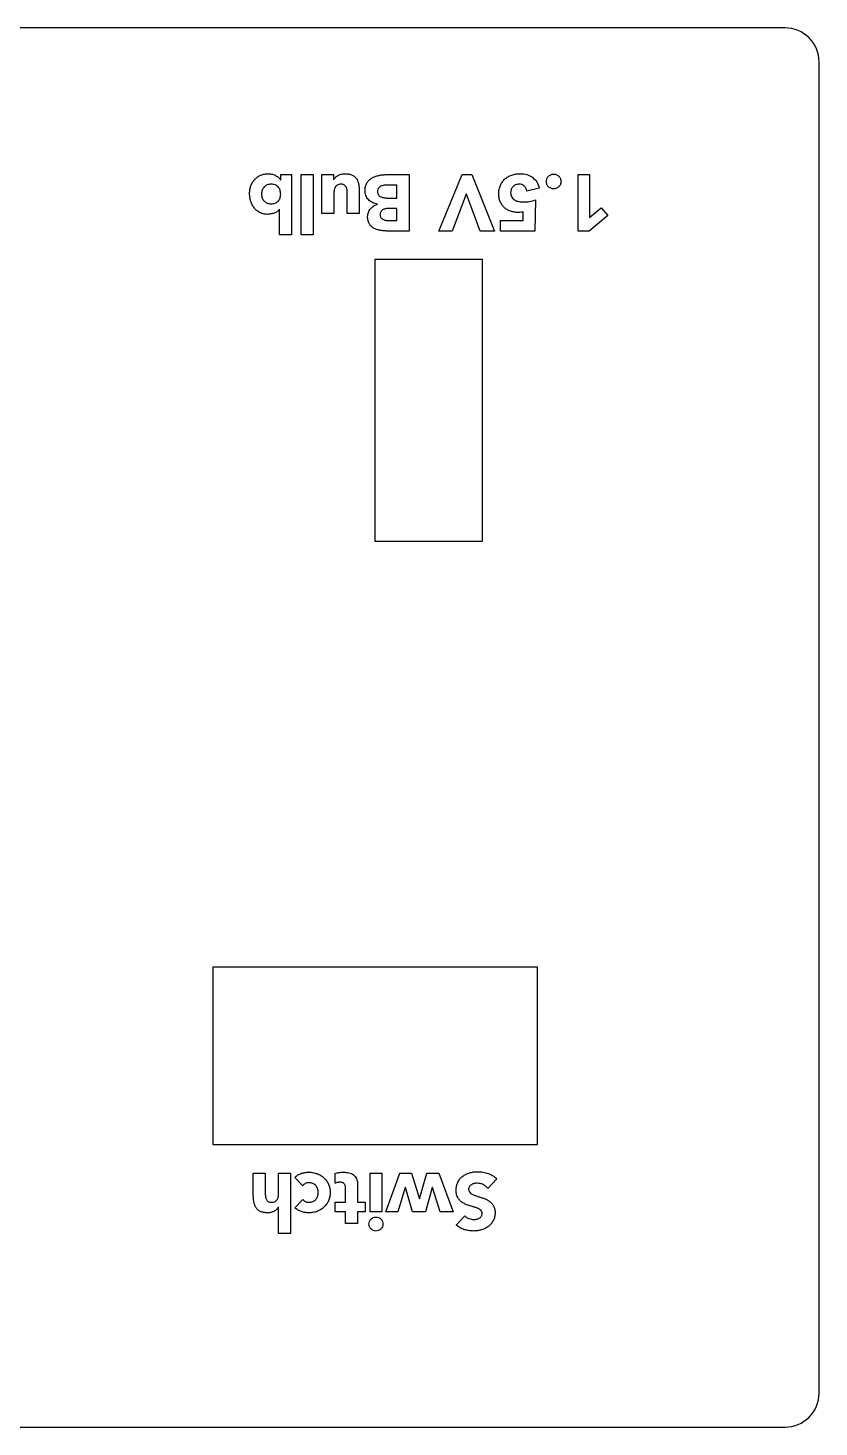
# Model space of a CAD drawing. Header units: millimetres. Extents: x -115 to 25, y -25 to 99.
# Drawn here: x -45.1 to 25, y -25 to 99 of the extents above; entities that cross this region are included whole.
import ezdxf

# ---------------------------------------------------------------- set-up
doc = ezdxf.new("R2010")
doc.units = ezdxf.units.MM
doc.layers.get('0').update_dxf_attribs({"linetype": 'CONTINUOUS'})

msp = doc.modelspace()

# ---------------------------------------------------------------- linework, layer by layer
for p, q in [((-22.73, 86), (-21.76, 86)), ((-22.73, 85.55), (-22.73, 86)), ((-21.76, 86), (-21.76, 80.66)), ((-19.07, 82.57), (-19.07, 86)), ((-19.07, 86), (-18.06, 86)), ((-18.06, 86), (-18.06, 85.53)), ((-13.37, 86), (-11.33, 86)), ((-11.33, 86), (-11.33, 81)), ((-22.75, 85.55), (-22.73, 85.55)), ((-18.06, 85.53), (-18.04, 85.53)), ((-15.77, 84.46), (-15.77, 82.57)), ((-12.43, 85.07), (-13.42, 85.07)), ((-12.43, 83.93), (-12.43, 85.07)), ((0.2, 84.81), (-0.91, 84.55)), ((-18.01, 84.28), (-18.01, 82.57)), ((-16.83, 82.57), (-16.83, 84.25)), ((-14.16, 83.37), (-14.16, 83.39)), ((-13.26, 83.93), (-12.43, 83.93)), ((-0.15, 83.76), (-0.2, 81)), ((-22.82, 82.94), (-22.83, 82.94)), ((-22.82, 80.66), (-22.82, 82.94)), ((-18.01, 82.57), (-19.07, 82.57)), ((-15.77, 82.57), (-16.83, 82.57)), ((-12.43, 83), (-13.23, 83)), ((-13.18, 81.93), (-12.43, 81.93)), ((-12.43, 81.93), (-12.43, 83)), ((-3.23, 81), (-3.23, 81.93)), ((-3.23, 81.93), (-1.24, 81.93)), ((-1.24, 81.93), (-1.22, 82.7)), ((-21.76, 80.66), (-22.82, 80.66)), ((-11.33, 81), (-13.19, 81)), ((-0.2, 81), (-3.23, 81)), ((-25.16, -4.39), (-25.16, -2.5)), ((-25.16, -2.5), (-24.1, -2.5)), ((-24.1, -2.5), (-24.1, -4.18)), ((-22.91, -4.21), (-22.91, -2.5)), ((-22.91, -2.5), (-21.85, -2.5)), ((-21.85, -2.5), (-21.85, -7.84)), ((-20.77, -3.61), (-21.47, -2.87)), ((-17.91, -3.4), (-17.91, -2.52)), ((-15.92, -3.45), (-15.92, -5.08)), ((-3.56, -3), (-4.35, -3.86)), ((-21.47, -5.56), (-20.77, -4.82)), ((-16.98, -5.08), (-16.98, -3.94)), ((-22.91, -5.47), (-22.93, -5.47)), ((-22.91, -7.84), (-22.91, -5.47)), ((-17.91, -5.93), (-17.91, -5.08)), ((-17.91, -5.08), (-16.98, -5.08)), ((-16.98, -5.93), (-17.91, -5.93)), ((-16.98, -6.95), (-16.98, -5.93)), ((-15.92, -5.08), (-15.24, -5.08)), ((-15.24, -5.93), (-15.92, -5.93)), ((-15.92, -5.93), (-15.92, -6.95)), ((-15.24, -5.08), (-15.24, -5.93)), ((-15.92, -6.95), (-16.98, -6.95)), ((-7.16, -7.1), (-6.41, -6.28)), ((-21.85, -7.84), (-22.91, -7.84))]:
    msp.add_line(p, q)
msp.add_lwpolyline([(22, -25, 0.414214), (25, -22), (25, 96, 0.414214), (22, 99), (-112.27, 99, 0.414214), (-115.27, 96), (-115.27, -22, 0.414214), (-112.27, -25)], format="xyb", close=True)
for points in [[(-20.9, 86), (-19.84, 86), (-19.84, 80.66), (-20.9, 80.66)], [(-6.65, 86), (-5.77, 86), (-3.77, 81), (-5.03, 81), (-6.26, 84.28), (-6.28, 84.28), (-7.53, 81), (-8.71, 81)], [(3.65, 86), (4.66, 86), (4.66, 82.19), (5.67, 83.07), (6.27, 82.38), (4.63, 81), (3.65, 81)], [(-4.86, 78.5), (-4.86, 53.5), (-14.36, 53.5), (-14.36, 78.5)], [(0, 15.8), (0, 0), (-28.72, 0), (-28.72, 15.8)], [(-14.81, -2.5), (-13.75, -2.5), (-13.75, -5.93), (-14.81, -5.93)], [(-9.77, -2.5), (-8.7, -2.5), (-7.45, -5.93), (-8.58, -5.93), (-9.28, -3.78), (-9.29, -3.78), (-9.88, -5.93), (-11.03, -5.93), (-11.67, -3.78), (-11.68, -3.78), (-12.33, -5.93), (-13.4, -5.93), (-12.18, -2.5), (-11.13, -2.5), (-10.42, -4.78), (-10.41, -4.78)]]:
    msp.add_lwpolyline(points, close=True)
for points, knots in [([(-25.37, 85.03), (-25.32, 85.13), (-25.23, 85.34), (-25.09, 85.51), (-25.02, 85.59)], [0, 0, 0, 0, 0.03371816, 0.06659358, 0.06659358, 0.06659358, 0.06659358]), ([(-25.02, 85.59), (-24.94, 85.66), (-24.78, 85.81), (-24.59, 85.91), (-24.49, 85.96)], [0, 0, 0, 0, 0.03192312, 0.06479661, 0.06479661, 0.06479661, 0.06479661]), ([(-24.49, 85.96), (-24.38, 85.99), (-24.16, 86.07), (-23.92, 86.08), (-23.8, 86.08)], [0, 0, 0, 0, 0.03419478, 0.07070364, 0.07070364, 0.07070364, 0.07070364]), ([(-23.8, 86.08), (-23.74, 86.08), (-23.62, 86.08), (-23.51, 86.05), (-23.45, 86.04)], [0, 0, 0, 0, 0.01787458, 0.03505223, 0.03505223, 0.03505223, 0.03505223]), ([(-23.45, 86.04), (-23.4, 86.02), (-23.29, 85.98), (-23.2, 85.93), (-23.15, 85.91)], [0, 0, 0, 0, 0.01669805, 0.03296492, 0.03296492, 0.03296492, 0.03296492]), ([(-23.15, 85.91), (-23.11, 85.88), (-23.02, 85.83), (-22.95, 85.77), (-22.91, 85.74)], [0, 0, 0, 0, 0.01508488, 0.02942377, 0.02942377, 0.02942377, 0.02942377]), ([(-22.91, 85.74), (-22.88, 85.71), (-22.82, 85.65), (-22.77, 85.58), (-22.75, 85.55)], [0, 0, 0, 0, 0.0132426, 0.02507311, 0.02507311, 0.02507311, 0.02507311]), ([(-18.04, 85.53), (-18.02, 85.57), (-17.98, 85.64), (-17.92, 85.7), (-17.89, 85.73)], [0, 0, 0, 0, 0.01185029, 0.02475795, 0.02475795, 0.02475795, 0.02475795]), ([(-17.89, 85.73), (-17.86, 85.76), (-17.8, 85.83), (-17.72, 85.88), (-17.68, 85.91)], [0, 0, 0, 0, 0.01335869, 0.02766385, 0.02766385, 0.02766385, 0.02766385]), ([(-17.68, 85.91), (-17.64, 85.93), (-17.54, 85.98), (-17.44, 86.02), (-17.39, 86.04)], [0, 0, 0, 0, 0.01531955, 0.03168596, 0.03168596, 0.03168596, 0.03168596]), ([(-17.39, 86.04), (-17.34, 86.05), (-17.22, 86.08), (-17.1, 86.08), (-17.04, 86.08)], [0, 0, 0, 0, 0.01734996, 0.03575307, 0.03575307, 0.03575307, 0.03575307]), ([(-17.04, 86.08), (-16.92, 86.08), (-16.69, 86.08), (-16.48, 86), (-16.38, 85.96)], [0, 0, 0, 0, 0.03666951, 0.06716075, 0.06716075, 0.06716075, 0.06716075]), ([(-16.38, 85.96), (-16.31, 85.92), (-16.15, 85.83), (-16.05, 85.69), (-15.99, 85.62)], [0, 0, 0, 0, 0.02668822, 0.05248314, 0.05248314, 0.05248314, 0.05248314]), ([(-15.99, 85.62), (-15.95, 85.54), (-15.87, 85.38), (-15.83, 85.2), (-15.81, 85.1)], [0, 0, 0, 0, 0.02637749, 0.05498189, 0.05498189, 0.05498189, 0.05498189]), ([(-15.08, 85.27), (-15.02, 85.36), (-14.9, 85.52), (-14.73, 85.64), (-14.65, 85.7)], [0, 0, 0, 0, 0.03060851, 0.06133092, 0.06133092, 0.06133092, 0.06133092]), ([(-14.65, 85.7), (-14.55, 85.75), (-14.36, 85.85), (-14.15, 85.9), (-14.04, 85.93)], [0, 0, 0, 0, 0.03182127, 0.06528889, 0.06528889, 0.06528889, 0.06528889]), ([(-14.04, 85.93), (-13.93, 85.95), (-13.71, 85.99), (-13.49, 86), (-13.37, 86)], [0, 0, 0, 0, 0.03361186, 0.06685094, 0.06685094, 0.06685094, 0.06685094]), ([(-3.25, 85.05), (-3.2, 85.16), (-3.09, 85.37), (-2.93, 85.54), (-2.85, 85.62)], [0, 0, 0, 0, 0.03508571, 0.06936625, 0.06936625, 0.06936625, 0.06936625]), ([(-2.85, 85.62), (-2.76, 85.69), (-2.58, 85.84), (-2.36, 85.92), (-2.24, 85.96)], [0, 0, 0, 0, 0.03429555, 0.07025577, 0.07025577, 0.07025577, 0.07025577]), ([(-2.24, 85.96), (-2.12, 86), (-1.88, 86.07), (-1.62, 86.08), (-1.49, 86.08)], [0, 0, 0, 0, 0.03729666, 0.07678239, 0.07678239, 0.07678239, 0.07678239]), ([(-1.49, 86.08), (-1.28, 86.07), (-0.9, 86.05), (-0.56, 85.86), (-0.4, 85.77)], [0, 0, 0, 0, 0.0602017, 0.1147648, 0.1147648, 0.1147648, 0.1147648]), ([(-0.4, 85.77), (-0.27, 85.64), (0.02, 85.38), (0.14, 85), (0.2, 84.81)], [0, 0, 0, 0, 0.0543478, 0.1150693, 0.1150693, 0.1150693, 0.1150693]), ([(0.82, 85.39), (0.82, 85.44), (0.83, 85.52), (0.86, 85.61), (0.87, 85.65)], [0, 0, 0, 0, 0.01312331, 0.0260262, 0.0260262, 0.0260262, 0.0260262]), ([(0.87, 85.65), (0.89, 85.69), (0.92, 85.76), (0.98, 85.83), (1.01, 85.86)], [0, 0, 0, 0, 0.012795, 0.02558995, 0.02558995, 0.02558995, 0.02558995]), ([(1.01, 85.86), (1.04, 85.89), (1.1, 85.94), (1.18, 85.98), (1.22, 85.99)], [0, 0, 0, 0, 0.01204973, 0.02460612, 0.02460612, 0.02460612, 0.02460612]), ([(1.22, 85.99), (1.26, 86.01), (1.34, 86.04), (1.43, 86.04), (1.47, 86.04)], [0, 0, 0, 0, 0.0129029, 0.0260262, 0.0260262, 0.0260262, 0.0260262]), ([(1.47, 86.04), (1.51, 86.04), (1.6, 86.04), (1.68, 86.01), (1.72, 85.99)], [0, 0, 0, 0, 0.01312331, 0.02602624, 0.02602624, 0.02602624, 0.02602624]), ([(1.72, 85.99), (1.76, 85.98), (1.84, 85.94), (1.9, 85.89), (1.94, 85.86)], [0, 0, 0, 0, 0.01271307, 0.02517856, 0.02517856, 0.02517856, 0.02517856]), ([(1.94, 85.86), (1.96, 85.83), (2.02, 85.76), (2.05, 85.69), (2.07, 85.65)], [0, 0, 0, 0, 0.01246554, 0.02517861, 0.02517861, 0.02517861, 0.02517861]), ([(2.07, 85.65), (2.09, 85.61), (2.11, 85.52), (2.12, 85.44), (2.12, 85.39)], [0, 0, 0, 0, 0.01290295, 0.02602619, 0.02602619, 0.02602619, 0.02602619]), ([(-25.49, 84.31), (-25.48, 84.44), (-25.47, 84.68), (-25.4, 84.91), (-25.37, 85.03)], [0, 0, 0, 0, 0.03737356, 0.07261798, 0.07261798, 0.07261798, 0.07261798]), ([(-24.2, 84.91), (-24.27, 84.82), (-24.4, 84.64), (-24.42, 84.41), (-24.43, 84.28)], [0, 0, 0, 0, 0.03249018, 0.06807571, 0.06807571, 0.06807571, 0.06807571]), ([(-23.58, 85.15), (-23.7, 85.15), (-23.94, 85.13), (-24.12, 84.98), (-24.2, 84.91)], [0, 0, 0, 0, 0.03616551, 0.06819139, 0.06819139, 0.06819139, 0.06819139]), ([(-22.95, 84.91), (-23.04, 84.98), (-23.22, 85.13), (-23.45, 85.14), (-23.58, 85.15)], [0, 0, 0, 0, 0.03246517, 0.06880489, 0.06880489, 0.06880489, 0.06880489]), ([(-22.73, 84.28), (-22.74, 84.4), (-22.75, 84.64), (-22.89, 84.82), (-22.95, 84.91)], [0, 0, 0, 0, 0.03555794, 0.06777505, 0.06777505, 0.06777505, 0.06777505]), ([(-17.99, 84.6), (-18, 84.55), (-18.01, 84.44), (-18.01, 84.33), (-18.01, 84.28)], [0, 0, 0, 0, 0.01596908, 0.03257355, 0.03257355, 0.03257355, 0.03257355]), ([(-17.9, 84.88), (-17.92, 84.84), (-17.97, 84.75), (-17.98, 84.65), (-17.99, 84.6)], [0, 0, 0, 0, 0.01462845, 0.02983357, 0.02983357, 0.02983357, 0.02983357]), ([(-17.71, 85.08), (-17.75, 85.05), (-17.83, 85), (-17.88, 84.92), (-17.9, 84.88)], [0, 0, 0, 0, 0.01420013, 0.02772584, 0.02772584, 0.02772584, 0.02772584]), ([(-17.38, 85.15), (-17.44, 85.15), (-17.56, 85.15), (-17.66, 85.1), (-17.71, 85.08)], [0, 0, 0, 0, 0.01862212, 0.03420388, 0.03420388, 0.03420388, 0.03420388]), ([(-17.06, 85.07), (-17.1, 85.09), (-17.2, 85.15), (-17.32, 85.15), (-17.38, 85.15)], [0, 0, 0, 0, 0.01500709, 0.03331498, 0.03331498, 0.03331498, 0.03331498]), ([(-16.9, 84.85), (-16.92, 84.89), (-16.96, 84.97), (-17.03, 85.04), (-17.06, 85.07)], [0, 0, 0, 0, 0.01399359, 0.02747877, 0.02747877, 0.02747877, 0.02747877]), ([(-16.83, 84.56), (-16.84, 84.61), (-16.85, 84.71), (-16.88, 84.8), (-16.9, 84.85)], [0, 0, 0, 0, 0.01518153, 0.02970836, 0.02970836, 0.02970836, 0.02970836]), ([(-16.83, 84.25), (-16.83, 84.3), (-16.83, 84.4), (-16.83, 84.51), (-16.83, 84.56)], [0, 0, 0, 0, 0.01518465, 0.0310833, 0.0310833, 0.0310833, 0.0310833]), ([(-15.81, 85.1), (-15.8, 85), (-15.77, 84.79), (-15.77, 84.57), (-15.77, 84.46)], [0, 0, 0, 0, 0.0310599, 0.06444537, 0.06444537, 0.06444537, 0.06444537]), ([(-15.25, 84.61), (-15.25, 84.73), (-15.24, 84.97), (-15.13, 85.17), (-15.08, 85.27)], [0, 0, 0, 0, 0.03661605, 0.06921107, 0.06921107, 0.06921107, 0.06921107]), ([(-15.17, 84.16), (-15.2, 84.23), (-15.24, 84.38), (-15.25, 84.53), (-15.25, 84.61)], [0, 0, 0, 0, 0.02265467, 0.04604051, 0.04604051, 0.04604051, 0.04604051]), ([(-14.08, 84.76), (-14.1, 84.72), (-14.14, 84.63), (-14.15, 84.53), (-14.15, 84.48)], [0, 0, 0, 0, 0.01360835, 0.02871886, 0.02871886, 0.02871886, 0.02871886]), ([(-14.15, 84.48), (-14.15, 84.43), (-14.14, 84.32), (-14.09, 84.24), (-14.06, 84.2)], [0, 0, 0, 0, 0.01605474, 0.03020218, 0.03020218, 0.03020218, 0.03020218]), ([(-13.91, 84.94), (-13.94, 84.92), (-14.01, 84.86), (-14.06, 84.79), (-14.08, 84.76)], [0, 0, 0, 0, 0.01252408, 0.02516714, 0.02516714, 0.02516714, 0.02516714]), ([(-13.67, 85.04), (-13.71, 85.03), (-13.8, 85.01), (-13.87, 84.96), (-13.91, 84.94)], [0, 0, 0, 0, 0.01329218, 0.0260871, 0.0260871, 0.0260871, 0.0260871]), ([(-13.42, 85.07), (-13.46, 85.07), (-13.54, 85.06), (-13.63, 85.05), (-13.67, 85.04)], [0, 0, 0, 0, 0.0127316, 0.02561871, 0.02561871, 0.02561871, 0.02561871]), ([(-3.4, 84.3), (-3.39, 84.43), (-3.38, 84.69), (-3.29, 84.94), (-3.25, 85.05)], [0, 0, 0, 0, 0.04024882, 0.07743844, 0.07743844, 0.07743844, 0.07743844]), ([(-2.13, 84.94), (-2.19, 84.86), (-2.31, 84.71), (-2.33, 84.51), (-2.34, 84.4)], [0, 0, 0, 0, 0.028504, 0.05860368, 0.05860368, 0.05860368, 0.05860368]), ([(-2.34, 84.4), (-2.33, 84.33), (-2.33, 84.19), (-2.26, 84.06), (-2.23, 84)], [0, 0, 0, 0, 0.02257817, 0.04209994, 0.04209994, 0.04209994, 0.04209994]), ([(-1.59, 85.15), (-1.7, 85.15), (-1.9, 85.13), (-2.06, 85), (-2.13, 84.94)], [0, 0, 0, 0, 0.03082571, 0.05903231, 0.05903231, 0.05903231, 0.05903231]), ([(-1.14, 84.99), (-1.2, 85.04), (-1.34, 85.14), (-1.51, 85.15), (-1.59, 85.15)], [0, 0, 0, 0, 0.0239814, 0.04955303, 0.04955303, 0.04955303, 0.04955303]), ([(-0.91, 84.55), (-0.93, 84.64), (-0.97, 84.8), (-1.08, 84.93), (-1.14, 84.99)], [0, 0, 0, 0, 0.02557289, 0.05000882, 0.05000882, 0.05000882, 0.05000882]), ([(0.87, 85.14), (0.86, 85.18), (0.83, 85.26), (0.82, 85.35), (0.82, 85.39)], [0, 0, 0, 0, 0.01290295, 0.02602626, 0.02602626, 0.02602626, 0.02602626]), ([(1.01, 84.93), (0.98, 84.96), (0.92, 85.02), (0.89, 85.1), (0.87, 85.14)], [0, 0, 0, 0, 0.01239021, 0.02502954, 0.02502954, 0.02502954, 0.02502954]), ([(1.22, 84.79), (1.18, 84.81), (1.1, 84.85), (1.04, 84.9), (1.01, 84.93)], [0, 0, 0, 0, 0.01263933, 0.02502954, 0.02502954, 0.02502954, 0.02502954]), ([(1.47, 84.74), (1.43, 84.74), (1.34, 84.75), (1.26, 84.78), (1.22, 84.79)], [0, 0, 0, 0, 0.01312324, 0.02602619, 0.02602619, 0.02602619, 0.02602619]), ([(1.72, 84.79), (1.68, 84.78), (1.6, 84.75), (1.51, 84.74), (1.47, 84.74)], [0, 0, 0, 0, 0.01290294, 0.02602624, 0.02602624, 0.02602624, 0.02602624]), ([(1.94, 84.93), (1.9, 84.9), (1.84, 84.85), (1.76, 84.81), (1.72, 84.79)], [0, 0, 0, 0, 0.01279496, 0.0255899, 0.0255899, 0.0255899, 0.0255899]), ([(2.07, 85.14), (2.05, 85.1), (2.02, 85.03), (1.96, 84.96), (1.94, 84.93)], [0, 0, 0, 0, 0.01255641, 0.02460613, 0.02460613, 0.02460613, 0.02460613]), ([(2.12, 85.39), (2.12, 85.35), (2.11, 85.26), (2.09, 85.18), (2.07, 85.14)], [0, 0, 0, 0, 0.0131233, 0.02602625, 0.02602625, 0.02602625, 0.02602625]), ([(-25.37, 83.63), (-25.41, 83.74), (-25.47, 83.96), (-25.48, 84.19), (-25.49, 84.31)], [0, 0, 0, 0, 0.03442791, 0.06967548, 0.06967548, 0.06967548, 0.06967548]), ([(-25.06, 83.04), (-25.13, 83.13), (-25.26, 83.31), (-25.33, 83.52), (-25.37, 83.63)], [0, 0, 0, 0, 0.03275974, 0.06663087, 0.06663087, 0.06663087, 0.06663087]), ([(-24.43, 84.28), (-24.42, 84.16), (-24.4, 83.93), (-24.27, 83.74), (-24.2, 83.66)], [0, 0, 0, 0, 0.0355855, 0.06807561, 0.06807561, 0.06807561, 0.06807561]), ([(-24.2, 83.66), (-24.12, 83.59), (-23.94, 83.44), (-23.7, 83.42), (-23.58, 83.42)], [0, 0, 0, 0, 0.03202608, 0.06819135, 0.06819135, 0.06819135, 0.06819135]), ([(-23.58, 83.42), (-23.45, 83.42), (-23.22, 83.44), (-23.04, 83.59), (-22.95, 83.66)], [0, 0, 0, 0, 0.03633974, 0.06880487, 0.06880487, 0.06880487, 0.06880487]), ([(-22.95, 83.66), (-22.89, 83.74), (-22.75, 83.93), (-22.74, 84.16), (-22.73, 84.28)], [0, 0, 0, 0, 0.03221716, 0.06777504, 0.06777504, 0.06777504, 0.06777504]), ([(-14.95, 83.79), (-15, 83.84), (-15.09, 83.95), (-15.15, 84.09), (-15.17, 84.16)], [0, 0, 0, 0, 0.02140022, 0.04335265, 0.04335265, 0.04335265, 0.04335265]), ([(-14.6, 83.53), (-14.67, 83.56), (-14.8, 83.63), (-14.9, 83.74), (-14.95, 83.79)], [0, 0, 0, 0, 0.02210366, 0.04358957, 0.04358957, 0.04358957, 0.04358957]), ([(-14.78, 82.98), (-14.69, 83.06), (-14.52, 83.24), (-14.28, 83.33), (-14.16, 83.37)], [0, 0, 0, 0, 0.03604122, 0.07444072, 0.07444072, 0.07444072, 0.07444072]), ([(-14.16, 83.39), (-14.24, 83.4), (-14.39, 83.43), (-14.53, 83.5), (-14.6, 83.53)], [0, 0, 0, 0, 0.02407155, 0.04686069, 0.04686069, 0.04686069, 0.04686069]), ([(-14.06, 84.2), (-14.03, 84.16), (-13.97, 84.09), (-13.88, 84.05), (-13.84, 84.03)], [0, 0, 0, 0, 0.01385794, 0.02793916, 0.02793916, 0.02793916, 0.02793916]), ([(-13.84, 84.03), (-13.79, 84.01), (-13.7, 83.98), (-13.6, 83.96), (-13.55, 83.95)], [0, 0, 0, 0, 0.01473984, 0.03004406, 0.03004406, 0.03004406, 0.03004406]), ([(-13.55, 83.95), (-13.5, 83.95), (-13.4, 83.93), (-13.31, 83.93), (-13.26, 83.93)], [0, 0, 0, 0, 0.0150909, 0.02904892, 0.02904892, 0.02904892, 0.02904892]), ([(-3.27, 83.61), (-3.31, 83.72), (-3.38, 83.94), (-3.39, 84.18), (-3.4, 84.3)], [0, 0, 0, 0, 0.03368663, 0.07001938, 0.07001938, 0.07001938, 0.07001938]), ([(-2.91, 83.09), (-2.98, 83.17), (-3.13, 83.32), (-3.22, 83.51), (-3.27, 83.61)], [0, 0, 0, 0, 0.03140713, 0.06387241, 0.06387241, 0.06387241, 0.06387241]), ([(-2.36, 82.76), (-2.47, 82.8), (-2.66, 82.88), (-2.83, 83.02), (-2.91, 83.09)], [0, 0, 0, 0, 0.03261702, 0.06408225, 0.06408225, 0.06408225, 0.06408225]), ([(-2.23, 84), (-2.19, 83.95), (-2.12, 83.85), (-2.02, 83.78), (-1.96, 83.75)], [0, 0, 0, 0, 0.01858432, 0.03730231, 0.03730231, 0.03730231, 0.03730231]), ([(-1.96, 83.75), (-1.91, 83.72), (-1.79, 83.65), (-1.66, 83.63), (-1.59, 83.61)], [0, 0, 0, 0, 0.01918922, 0.03927372, 0.03927372, 0.03927372, 0.03927372]), ([(-1.59, 83.61), (-1.53, 83.6), (-1.39, 83.58), (-1.25, 83.58), (-1.18, 83.58)], [0, 0, 0, 0, 0.02065073, 0.04114996, 0.04114996, 0.04114996, 0.04114996]), ([(-1.18, 83.58), (-1.1, 83.58), (-0.92, 83.58), (-0.74, 83.61), (-0.66, 83.63)], [0, 0, 0, 0, 0.02633552, 0.05325171, 0.05325171, 0.05325171, 0.05325171]), ([(-0.66, 83.63), (-0.57, 83.65), (-0.4, 83.68), (-0.23, 83.73), (-0.15, 83.76)], [0, 0, 0, 0, 0.02642704, 0.05262197, 0.05262197, 0.05262197, 0.05262197]), ([(-24.57, 82.64), (-24.67, 82.69), (-24.85, 82.8), (-24.99, 82.96), (-25.06, 83.04)], [0, 0, 0, 0, 0.03187868, 0.06359239, 0.06359239, 0.06359239, 0.06359239]), ([(-23.92, 82.48), (-24.04, 82.49), (-24.26, 82.5), (-24.47, 82.59), (-24.57, 82.64)], [0, 0, 0, 0, 0.03499743, 0.06801843, 0.06801843, 0.06801843, 0.06801843]), ([(-23.3, 82.59), (-23.4, 82.56), (-23.6, 82.5), (-23.81, 82.49), (-23.92, 82.48)], [0, 0, 0, 0, 0.03104799, 0.06328957, 0.06328957, 0.06328957, 0.06328957]), ([(-22.83, 82.94), (-22.9, 82.86), (-23.02, 82.71), (-23.21, 82.63), (-23.3, 82.59)], [0, 0, 0, 0, 0.02958798, 0.05873006, 0.05873006, 0.05873006, 0.05873006]), ([(-15.02, 82.27), (-15.01, 82.4), (-14.99, 82.66), (-14.85, 82.87), (-14.78, 82.98)], [0, 0, 0, 0, 0.03930291, 0.0758302, 0.0758302, 0.0758302, 0.0758302]), ([(-14.86, 81.61), (-14.9, 81.71), (-15.01, 81.91), (-15.02, 82.15), (-15.02, 82.27)], [0, 0, 0, 0, 0.03125046, 0.06837297, 0.06837297, 0.06837297, 0.06837297]), ([(-13.85, 82.71), (-13.87, 82.67), (-13.91, 82.59), (-13.92, 82.5), (-13.92, 82.45)], [0, 0, 0, 0, 0.01258997, 0.0264525, 0.0264525, 0.0264525, 0.0264525]), ([(-13.92, 82.45), (-13.92, 82.41), (-13.91, 82.32), (-13.87, 82.24), (-13.85, 82.2)], [0, 0, 0, 0, 0.01423425, 0.02671347, 0.02671347, 0.02671347, 0.02671347]), ([(-13.7, 82.88), (-13.73, 82.86), (-13.79, 82.81), (-13.83, 82.74), (-13.85, 82.71)], [0, 0, 0, 0, 0.01152901, 0.02318683, 0.02318683, 0.02318683, 0.02318683]), ([(-13.85, 82.2), (-13.82, 82.17), (-13.78, 82.1), (-13.71, 82.06), (-13.68, 82.04)], [0, 0, 0, 0, 0.01193927, 0.02369968, 0.02369968, 0.02369968, 0.02369968]), ([(-13.47, 82.97), (-13.51, 82.96), (-13.59, 82.94), (-13.66, 82.9), (-13.7, 82.88)], [0, 0, 0, 0, 0.01256504, 0.02448857, 0.02448857, 0.02448857, 0.02448857]), ([(-13.68, 82.04), (-13.64, 82.02), (-13.56, 81.98), (-13.48, 81.97), (-13.44, 81.96)], [0, 0, 0, 0, 0.01226375, 0.02532504, 0.02532504, 0.02532504, 0.02532504]), ([(-13.23, 83), (-13.27, 83), (-13.35, 83), (-13.43, 82.98), (-13.47, 82.97)], [0, 0, 0, 0, 0.01255521, 0.02492031, 0.02492031, 0.02492031, 0.02492031]), ([(-13.44, 81.96), (-13.39, 81.95), (-13.31, 81.94), (-13.22, 81.93), (-13.18, 81.93)], [0, 0, 0, 0, 0.01340995, 0.02631771, 0.02631771, 0.02631771, 0.02631771]), ([(-1.67, 82.65), (-1.79, 82.65), (-2.03, 82.66), (-2.25, 82.73), (-2.36, 82.76)], [0, 0, 0, 0, 0.0366556, 0.07108363, 0.07108363, 0.07108363, 0.07108363]), ([(-1.22, 82.7), (-1.28, 82.69), (-1.43, 82.65), (-1.58, 82.65), (-1.67, 82.65)], [0, 0, 0, 0, 0.01970534, 0.04499192, 0.04499192, 0.04499192, 0.04499192]), ([(-14.43, 81.23), (-14.52, 81.28), (-14.68, 81.38), (-14.8, 81.54), (-14.86, 81.61)], [0, 0, 0, 0, 0.02869752, 0.05749888, 0.05749888, 0.05749888, 0.05749888]), ([(-13.84, 81.05), (-13.95, 81.07), (-14.15, 81.1), (-14.34, 81.19), (-14.43, 81.23)], [0, 0, 0, 0, 0.03213482, 0.06236623, 0.06236623, 0.06236623, 0.06236623]), ([(-13.19, 81), (-13.3, 81), (-13.52, 81.01), (-13.73, 81.04), (-13.84, 81.05)], [0, 0, 0, 0, 0.03250922, 0.06520608, 0.06520608, 0.06520608, 0.06520608]), ([(-20.89, -2.51), (-20.78, -2.49), (-20.57, -2.43), (-20.35, -2.42), (-20.25, -2.42)], [0, 0, 0, 0, 0.0333213, 0.06449278, 0.06449278, 0.06449278, 0.06449278]), ([(-20.25, -2.42), (-20.12, -2.42), (-19.87, -2.43), (-19.62, -2.51), (-19.5, -2.54)], [0, 0, 0, 0, 0.03861984, 0.07621871, 0.07621871, 0.07621871, 0.07621871]), ([(-17.91, -2.52), (-17.85, -2.5), (-17.73, -2.46), (-17.61, -2.45), (-17.55, -2.44)], [0, 0, 0, 0, 0.01877124, 0.03775381, 0.03775381, 0.03775381, 0.03775381]), ([(-17.55, -2.44), (-17.48, -2.43), (-17.36, -2.42), (-17.23, -2.42), (-17.17, -2.42)], [0, 0, 0, 0, 0.01895793, 0.03750361, 0.03750361, 0.03750361, 0.03750361]), ([(-17.17, -2.42), (-17.08, -2.42), (-16.92, -2.42), (-16.75, -2.46), (-16.68, -2.47)], [0, 0, 0, 0, 0.02581553, 0.04985015, 0.04985015, 0.04985015, 0.04985015]), ([(-16.68, -2.47), (-16.6, -2.49), (-16.46, -2.53), (-16.34, -2.61), (-16.28, -2.65)], [0, 0, 0, 0, 0.02238895, 0.04349948, 0.04349948, 0.04349948, 0.04349948]), ([(-6.59, -2.78), (-6.5, -2.71), (-6.31, -2.58), (-6.09, -2.51), (-5.98, -2.47)], [0, 0, 0, 0, 0.0335554, 0.06887057, 0.06887057, 0.06887057, 0.06887057]), ([(-5.98, -2.47), (-5.86, -2.44), (-5.62, -2.38), (-5.37, -2.38), (-5.24, -2.37)], [0, 0, 0, 0, 0.03642658, 0.07428983, 0.07428983, 0.07428983, 0.07428983]), ([(-5.24, -2.37), (-5.09, -2.38), (-4.78, -2.39), (-4.48, -2.48), (-4.34, -2.52)], [0, 0, 0, 0, 0.0471094, 0.09194324, 0.09194324, 0.09194324, 0.09194324]), ([(-21.47, -2.87), (-21.39, -2.8), (-21.21, -2.64), (-20.99, -2.56), (-20.89, -2.51)], [0, 0, 0, 0, 0.03465952, 0.06934791, 0.06934791, 0.06934791, 0.06934791]), ([(-20.55, -3.43), (-20.59, -3.45), (-20.67, -3.5), (-20.74, -3.57), (-20.77, -3.61)], [0, 0, 0, 0, 0.01455153, 0.02865931, 0.02865931, 0.02865931, 0.02865931]), ([(-20.25, -3.35), (-20.31, -3.35), (-20.41, -3.36), (-20.51, -3.4), (-20.55, -3.43)], [0, 0, 0, 0, 0.01653388, 0.03164956, 0.03164956, 0.03164956, 0.03164956]), ([(-19.62, -3.59), (-19.71, -3.52), (-19.89, -3.37), (-20.13, -3.36), (-20.25, -3.35)], [0, 0, 0, 0, 0.03246527, 0.06880499, 0.06880499, 0.06880499, 0.06880499]), ([(-19.4, -4.22), (-19.41, -4.1), (-19.42, -3.86), (-19.56, -3.68), (-19.62, -3.59)], [0, 0, 0, 0, 0.03555794, 0.06777499, 0.06777499, 0.06777499, 0.06777499]), ([(-19.5, -2.54), (-19.39, -2.59), (-19.17, -2.68), (-18.99, -2.83), (-18.89, -2.9)], [0, 0, 0, 0, 0.0359342, 0.07092963, 0.07092963, 0.07092963, 0.07092963]), ([(-18.89, -2.9), (-18.81, -2.99), (-18.65, -3.16), (-18.54, -3.37), (-18.49, -3.47)], [0, 0, 0, 0, 0.03479586, 0.07029414, 0.07029414, 0.07029414, 0.07029414]), ([(-18.49, -3.47), (-18.45, -3.59), (-18.36, -3.83), (-18.35, -4.08), (-18.34, -4.22)], [0, 0, 0, 0, 0.03685278, 0.07604692, 0.07604692, 0.07604692, 0.07604692]), ([(-17.7, -3.32), (-17.74, -3.33), (-17.82, -3.34), (-17.88, -3.38), (-17.91, -3.4)], [0, 0, 0, 0, 0.01276083, 0.02305548, 0.02305548, 0.02305548, 0.02305548]), ([(-17.48, -3.31), (-17.51, -3.31), (-17.59, -3.31), (-17.66, -3.32), (-17.7, -3.32)], [0, 0, 0, 0, 0.00971697, 0.02194506, 0.02194506, 0.02194506, 0.02194506]), ([(-17.21, -3.35), (-17.25, -3.34), (-17.34, -3.31), (-17.43, -3.31), (-17.48, -3.31)], [0, 0, 0, 0, 0.01258994, 0.02798654, 0.02798654, 0.02798654, 0.02798654]), ([(-17.06, -3.48), (-17.08, -3.45), (-17.12, -3.4), (-17.18, -3.36), (-17.21, -3.35)], [0, 0, 0, 0, 0.00978886, 0.02021897, 0.02021897, 0.02021897, 0.02021897]), ([(-16.99, -3.68), (-17, -3.64), (-17.01, -3.57), (-17.04, -3.51), (-17.06, -3.48)], [0, 0, 0, 0, 0.01083902, 0.02087776, 0.02087776, 0.02087776, 0.02087776]), ([(-16.98, -3.94), (-16.98, -3.9), (-16.98, -3.81), (-16.99, -3.72), (-16.99, -3.68)], [0, 0, 0, 0, 0.01359921, 0.02617917, 0.02617917, 0.02617917, 0.02617917]), ([(-16.28, -2.65), (-16.23, -2.69), (-16.12, -2.79), (-16.05, -2.91), (-16.01, -2.97)], [0, 0, 0, 0, 0.02097948, 0.04242908, 0.04242908, 0.04242908, 0.04242908]), ([(-16.01, -2.97), (-15.99, -3.05), (-15.93, -3.2), (-15.92, -3.37), (-15.92, -3.45)], [0, 0, 0, 0, 0.02294993, 0.04918051, 0.04918051, 0.04918051, 0.04918051]), ([(-7.17, -4.02), (-7.17, -3.89), (-7.16, -3.63), (-7.06, -3.4), (-7.02, -3.29)], [0, 0, 0, 0, 0.03921125, 0.07488952, 0.07488952, 0.07488952, 0.07488952]), ([(-7.02, -3.29), (-6.96, -3.19), (-6.85, -3), (-6.68, -2.85), (-6.59, -2.78)], [0, 0, 0, 0, 0.03383984, 0.06717857, 0.06717857, 0.06717857, 0.06717857]), ([(-6, -3.68), (-6.02, -3.71), (-6.06, -3.79), (-6.07, -3.87), (-6.07, -3.91)], [0, 0, 0, 0, 0.01200175, 0.02466075, 0.02466075, 0.02466075, 0.02466075]), ([(-5.82, -3.52), (-5.86, -3.54), (-5.93, -3.58), (-5.97, -3.65), (-6, -3.68)], [0, 0, 0, 0, 0.0123965, 0.02417417, 0.02417417, 0.02417417, 0.02417417]), ([(-5.57, -3.42), (-5.62, -3.43), (-5.71, -3.45), (-5.78, -3.5), (-5.82, -3.52)], [0, 0, 0, 0, 0.01390298, 0.02669427, 0.02669427, 0.02669427, 0.02669427]), ([(-5.31, -3.39), (-5.35, -3.39), (-5.44, -3.39), (-5.53, -3.41), (-5.57, -3.42)], [0, 0, 0, 0, 0.01343665, 0.02702096, 0.02702096, 0.02702096, 0.02702096]), ([(-4.77, -3.51), (-4.86, -3.47), (-5.03, -3.41), (-5.21, -3.4), (-5.31, -3.39)], [0, 0, 0, 0, 0.02797193, 0.05532634, 0.05532634, 0.05532634, 0.05532634]), ([(-4.35, -3.86), (-4.41, -3.79), (-4.53, -3.65), (-4.69, -3.56), (-4.77, -3.51)], [0, 0, 0, 0, 0.02772511, 0.05554003, 0.05554003, 0.05554003, 0.05554003]), ([(-4.34, -2.52), (-4.2, -2.58), (-3.92, -2.7), (-3.68, -2.9), (-3.56, -3)], [0, 0, 0, 0, 0.04469425, 0.09180065, 0.09180065, 0.09180065, 0.09180065]), ([(-25.11, -5.04), (-25.12, -4.93), (-25.15, -4.72), (-25.16, -4.5), (-25.16, -4.39)], [0, 0, 0, 0, 0.03111854, 0.06451007, 0.06451007, 0.06451007, 0.06451007]), ([(-24.1, -4.18), (-24.1, -4.23), (-24.1, -4.33), (-24.09, -4.43), (-24.08, -4.48)], [0, 0, 0, 0, 0.01501123, 0.03040789, 0.03040789, 0.03040789, 0.03040789]), ([(-24.08, -4.48), (-24.08, -4.54), (-24.07, -4.64), (-24.04, -4.73), (-24.02, -4.78)], [0, 0, 0, 0, 0.01565764, 0.03045545, 0.03045545, 0.03045545, 0.03045545]), ([(-24.02, -4.78), (-24, -4.82), (-23.96, -4.91), (-23.89, -4.97), (-23.86, -5)], [0, 0, 0, 0, 0.0138231, 0.02755585, 0.02755585, 0.02755585, 0.02755585]), ([(-23.22, -5.01), (-23.18, -4.98), (-23.1, -4.93), (-23.04, -4.85), (-23.02, -4.81)], [0, 0, 0, 0, 0.01412421, 0.02824851, 0.02824851, 0.02824851, 0.02824851]), ([(-23.02, -4.81), (-23, -4.77), (-22.96, -4.68), (-22.94, -4.58), (-22.93, -4.53)], [0, 0, 0, 0, 0.01393437, 0.02892898, 0.02892898, 0.02892898, 0.02892898]), ([(-22.93, -4.53), (-22.93, -4.48), (-22.91, -4.37), (-22.91, -4.26), (-22.91, -4.21)], [0, 0, 0, 0, 0.01596906, 0.03257359, 0.03257359, 0.03257359, 0.03257359]), ([(-20.77, -4.82), (-20.74, -4.86), (-20.68, -4.94), (-20.6, -4.98), (-20.55, -5.01)], [0, 0, 0, 0, 0.01387164, 0.02880791, 0.02880791, 0.02880791, 0.02880791]), ([(-20.25, -5.08), (-20.13, -5.08), (-19.89, -5.06), (-19.71, -4.91), (-19.62, -4.84)], [0, 0, 0, 0, 0.03633974, 0.06880497, 0.06880497, 0.06880497, 0.06880497]), ([(-19.62, -4.84), (-19.56, -4.76), (-19.42, -4.57), (-19.41, -4.34), (-19.4, -4.22)], [0, 0, 0, 0, 0.0322171, 0.06777498, 0.06777498, 0.06777498, 0.06777498]), ([(-18.49, -4.96), (-18.54, -5.06), (-18.65, -5.27), (-18.81, -5.44), (-18.89, -5.52)], [0, 0, 0, 0, 0.03534472, 0.0697419, 0.0697419, 0.0697419, 0.0697419]), ([(-18.34, -4.22), (-18.35, -4.35), (-18.36, -4.6), (-18.45, -4.84), (-18.49, -4.96)], [0, 0, 0, 0, 0.03919409, 0.07604689, 0.07604689, 0.07604689, 0.07604689]), ([(-7, -4.72), (-7.05, -4.62), (-7.16, -4.4), (-7.17, -4.15), (-7.17, -4.02)], [0, 0, 0, 0, 0.03308347, 0.07268226, 0.07268226, 0.07268226, 0.07268226]), ([(-6.57, -5.13), (-6.65, -5.08), (-6.82, -4.96), (-6.94, -4.8), (-7, -4.72)], [0, 0, 0, 0, 0.02997984, 0.06033989, 0.06033989, 0.06033989, 0.06033989]), ([(-6.07, -3.91), (-6.06, -3.98), (-6.05, -4.12), (-5.94, -4.22), (-5.89, -4.27)], [0, 0, 0, 0, 0.02060541, 0.04075189, 0.04075189, 0.04075189, 0.04075189]), ([(-5.89, -4.27), (-5.83, -4.31), (-5.7, -4.4), (-5.54, -4.46), (-5.46, -4.49)], [0, 0, 0, 0, 0.02287098, 0.04881238, 0.04881238, 0.04881238, 0.04881238]), ([(-5.46, -4.49), (-5.37, -4.52), (-5.18, -4.59), (-4.99, -4.65), (-4.9, -4.68)], [0, 0, 0, 0, 0.02869743, 0.05940964, 0.05940964, 0.05940964, 0.05940964]), ([(-4.9, -4.68), (-4.8, -4.71), (-4.6, -4.77), (-4.42, -4.87), (-4.33, -4.92)], [0, 0, 0, 0, 0.03122408, 0.06178213, 0.06178213, 0.06178213, 0.06178213]), ([(-4.33, -4.92), (-4.25, -4.98), (-4.08, -5.09), (-3.96, -5.25), (-3.89, -5.33)], [0, 0, 0, 0, 0.03001411, 0.0603094, 0.0603094, 0.0603094, 0.0603094]), ([(-24.92, -5.55), (-24.96, -5.47), (-25.05, -5.31), (-25.09, -5.13), (-25.11, -5.04)], [0, 0, 0, 0, 0.02660868, 0.05525715, 0.05525715, 0.05525715, 0.05525715]), ([(-24.54, -5.89), (-24.61, -5.85), (-24.77, -5.76), (-24.87, -5.62), (-24.92, -5.55)], [0, 0, 0, 0, 0.02624652, 0.05156463, 0.05156463, 0.05156463, 0.05156463]), ([(-23.89, -6.02), (-24.01, -6.01), (-24.23, -6.01), (-24.44, -5.93), (-24.54, -5.89)], [0, 0, 0, 0, 0.03650886, 0.06665764, 0.06665764, 0.06665764, 0.06665764]), ([(-23.53, -5.97), (-23.59, -5.98), (-23.71, -6.01), (-23.83, -6.02), (-23.89, -6.02)], [0, 0, 0, 0, 0.01734996, 0.03575307, 0.03575307, 0.03575307, 0.03575307]), ([(-23.86, -5), (-23.82, -5.02), (-23.72, -5.08), (-23.61, -5.08), (-23.55, -5.08)], [0, 0, 0, 0, 0.0145291, 0.03266177, 0.03266177, 0.03266177, 0.03266177]), ([(-23.55, -5.08), (-23.48, -5.08), (-23.37, -5.08), (-23.26, -5.03), (-23.22, -5.01)], [0, 0, 0, 0, 0.01863945, 0.03440914, 0.03440914, 0.03440914, 0.03440914]), ([(-23.25, -5.84), (-23.29, -5.87), (-23.38, -5.92), (-23.48, -5.95), (-23.53, -5.97)], [0, 0, 0, 0, 0.01485141, 0.03105193, 0.03105193, 0.03105193, 0.03105193]), ([(-23.05, -5.66), (-23.08, -5.7), (-23.14, -5.76), (-23.21, -5.81), (-23.25, -5.84)], [0, 0, 0, 0, 0.01323318, 0.0271106, 0.0271106, 0.0271106, 0.0271106]), ([(-22.93, -5.47), (-22.94, -5.5), (-22.97, -5.57), (-23.02, -5.63), (-23.05, -5.66)], [0, 0, 0, 0, 0.01097621, 0.02322979, 0.02322979, 0.02322979, 0.02322979]), ([(-20.89, -5.91), (-20.99, -5.87), (-21.21, -5.79), (-21.39, -5.64), (-21.47, -5.56)], [0, 0, 0, 0, 0.03447344, 0.06902258, 0.06902258, 0.06902258, 0.06902258]), ([(-20.25, -6.02), (-20.35, -6.01), (-20.57, -6), (-20.78, -5.94), (-20.89, -5.91)], [0, 0, 0, 0, 0.03118598, 0.06462913, 0.06462913, 0.06462913, 0.06462913]), ([(-20.55, -5.01), (-20.51, -5.03), (-20.41, -5.08), (-20.3, -5.08), (-20.25, -5.08)], [0, 0, 0, 0, 0.01576969, 0.03160247, 0.03160247, 0.03160247, 0.03160247]), ([(-19.5, -5.89), (-19.62, -5.93), (-19.87, -6), (-20.12, -6.01), (-20.25, -6.02)], [0, 0, 0, 0, 0.03759898, 0.07621871, 0.07621871, 0.07621871, 0.07621871]), ([(-18.89, -5.52), (-18.99, -5.6), (-19.17, -5.75), (-19.39, -5.84), (-19.5, -5.89)], [0, 0, 0, 0, 0.03531078, 0.07132067, 0.07132067, 0.07132067, 0.07132067]), ([(-6.02, -5.37), (-6.12, -5.34), (-6.31, -5.28), (-6.48, -5.18), (-6.57, -5.13)], [0, 0, 0, 0, 0.03037955, 0.06022913, 0.06022913, 0.06022913, 0.06022913]), ([(-5.46, -5.54), (-5.55, -5.52), (-5.74, -5.46), (-5.92, -5.4), (-6.02, -5.37)], [0, 0, 0, 0, 0.02831092, 0.05831097, 0.05831097, 0.05831097, 0.05831097]), ([(-5.04, -5.75), (-5.1, -5.71), (-5.23, -5.63), (-5.38, -5.57), (-5.46, -5.54)], [0, 0, 0, 0, 0.02207488, 0.04718833, 0.04718833, 0.04718833, 0.04718833]), ([(-4.87, -6.09), (-4.87, -6.02), (-4.89, -5.89), (-4.99, -5.79), (-5.04, -5.75)], [0, 0, 0, 0, 0.02039558, 0.03979479, 0.03979479, 0.03979479, 0.03979479]), ([(-4.94, -6.33), (-4.92, -6.3), (-4.88, -6.22), (-4.87, -6.14), (-4.87, -6.09)], [0, 0, 0, 0, 0.01216051, 0.02534425, 0.02534425, 0.02534425, 0.02534425]), ([(-3.89, -5.33), (-3.84, -5.43), (-3.74, -5.64), (-3.73, -5.87), (-3.72, -6)], [0, 0, 0, 0, 0.03210806, 0.06995191, 0.06995191, 0.06995191, 0.06995191]), ([(-3.72, -6), (-3.73, -6.13), (-3.74, -6.38), (-3.83, -6.6), (-3.88, -6.71)], [0, 0, 0, 0, 0.03798162, 0.07282672, 0.07282672, 0.07282672, 0.07282672]), ([(-14.9, -7.01), (-14.89, -6.93), (-14.87, -6.77), (-14.77, -6.64), (-14.71, -6.57)], [0, 0, 0, 0, 0.02409938, 0.04848685, 0.04848685, 0.04848685, 0.04848685]), ([(-14.71, -7.44), (-14.77, -7.38), (-14.87, -7.26), (-14.89, -7.09), (-14.9, -7.01)], [0, 0, 0, 0, 0.02395216, 0.04787828, 0.04787828, 0.04787828, 0.04787828]), ([(-14.71, -6.57), (-14.65, -6.52), (-14.53, -6.42), (-14.36, -6.41), (-14.28, -6.4)], [0, 0, 0, 0, 0.02365167, 0.04754451, 0.04754451, 0.04754451, 0.04754451]), ([(-14.28, -6.4), (-14.2, -6.41), (-14.04, -6.42), (-13.91, -6.52), (-13.84, -6.57)], [0, 0, 0, 0, 0.02406637, 0.04815873, 0.04815873, 0.04815873, 0.04815873]), ([(-13.84, -6.57), (-13.79, -6.64), (-13.69, -6.77), (-13.68, -6.93), (-13.67, -7.01)], [0, 0, 0, 0, 0.02409235, 0.0481587, 0.0481587, 0.0481587, 0.0481587]), ([(-13.67, -7.01), (-13.68, -7.09), (-13.69, -7.26), (-13.79, -7.38), (-13.84, -7.44)], [0, 0, 0, 0, 0.02389287, 0.04754442, 0.04754442, 0.04754442, 0.04754442]), ([(-6.45, -7.51), (-6.58, -7.46), (-6.84, -7.36), (-7.05, -7.19), (-7.16, -7.1)], [0, 0, 0, 0, 0.04089415, 0.0823937, 0.0823937, 0.0823937, 0.0823937]), ([(-6.41, -6.28), (-6.36, -6.33), (-6.25, -6.44), (-6.11, -6.5), (-6.04, -6.53)], [0, 0, 0, 0, 0.02161536, 0.04475203, 0.04475203, 0.04475203, 0.04475203]), ([(-6.04, -6.53), (-5.97, -6.55), (-5.83, -6.6), (-5.68, -6.61), (-5.61, -6.61)], [0, 0, 0, 0, 0.02296624, 0.04408266, 0.04408266, 0.04408266, 0.04408266]), ([(-5.61, -6.61), (-5.57, -6.61), (-5.49, -6.61), (-5.4, -6.59), (-5.36, -6.58)], [0, 0, 0, 0, 0.01220269, 0.02491575, 0.02491575, 0.02491575, 0.02491575]), ([(-5.36, -6.58), (-5.32, -6.57), (-5.24, -6.55), (-5.16, -6.51), (-5.12, -6.49)], [0, 0, 0, 0, 0.0129029, 0.02577683, 0.02577683, 0.02577683, 0.02577683]), ([(-5.12, -6.49), (-5.09, -6.47), (-5.02, -6.43), (-4.96, -6.37), (-4.94, -6.33)], [0, 0, 0, 0, 0.01224212, 0.0242374, 0.0242374, 0.0242374, 0.0242374]), ([(-4.3, -7.22), (-4.4, -7.28), (-4.59, -7.41), (-4.81, -7.48), (-4.92, -7.52)], [0, 0, 0, 0, 0.03385506, 0.06884034, 0.06884034, 0.06884034, 0.06884034]), ([(-3.88, -6.71), (-3.94, -6.81), (-4.05, -7), (-4.22, -7.14), (-4.3, -7.22)], [0, 0, 0, 0, 0.03359164, 0.06655377, 0.06655377, 0.06655377, 0.06655377]), ([(-14.28, -7.63), (-14.36, -7.62), (-14.53, -7.6), (-14.65, -7.5), (-14.71, -7.44)], [0, 0, 0, 0, 0.02392609, 0.04787832, 0.04787832, 0.04787832, 0.04787832]), ([(-13.84, -7.44), (-13.91, -7.5), (-14.04, -7.6), (-14.2, -7.62), (-14.28, -7.63)], [0, 0, 0, 0, 0.02438739, 0.04848688, 0.04848688, 0.04848688, 0.04848688]), ([(-5.63, -7.63), (-5.77, -7.62), (-6.05, -7.61), (-6.32, -7.54), (-6.45, -7.51)], [0, 0, 0, 0, 0.04177465, 0.08302364, 0.08302364, 0.08302364, 0.08302364]), ([(-4.92, -7.52), (-5.03, -7.55), (-5.27, -7.61), (-5.51, -7.62), (-5.63, -7.63)], [0, 0, 0, 0, 0.03602124, 0.07231155, 0.07231155, 0.07231155, 0.07231155])]:
    msp.add_open_spline(points, degree=3, knots=knots)

doc.saveas('drawing.dxf')
